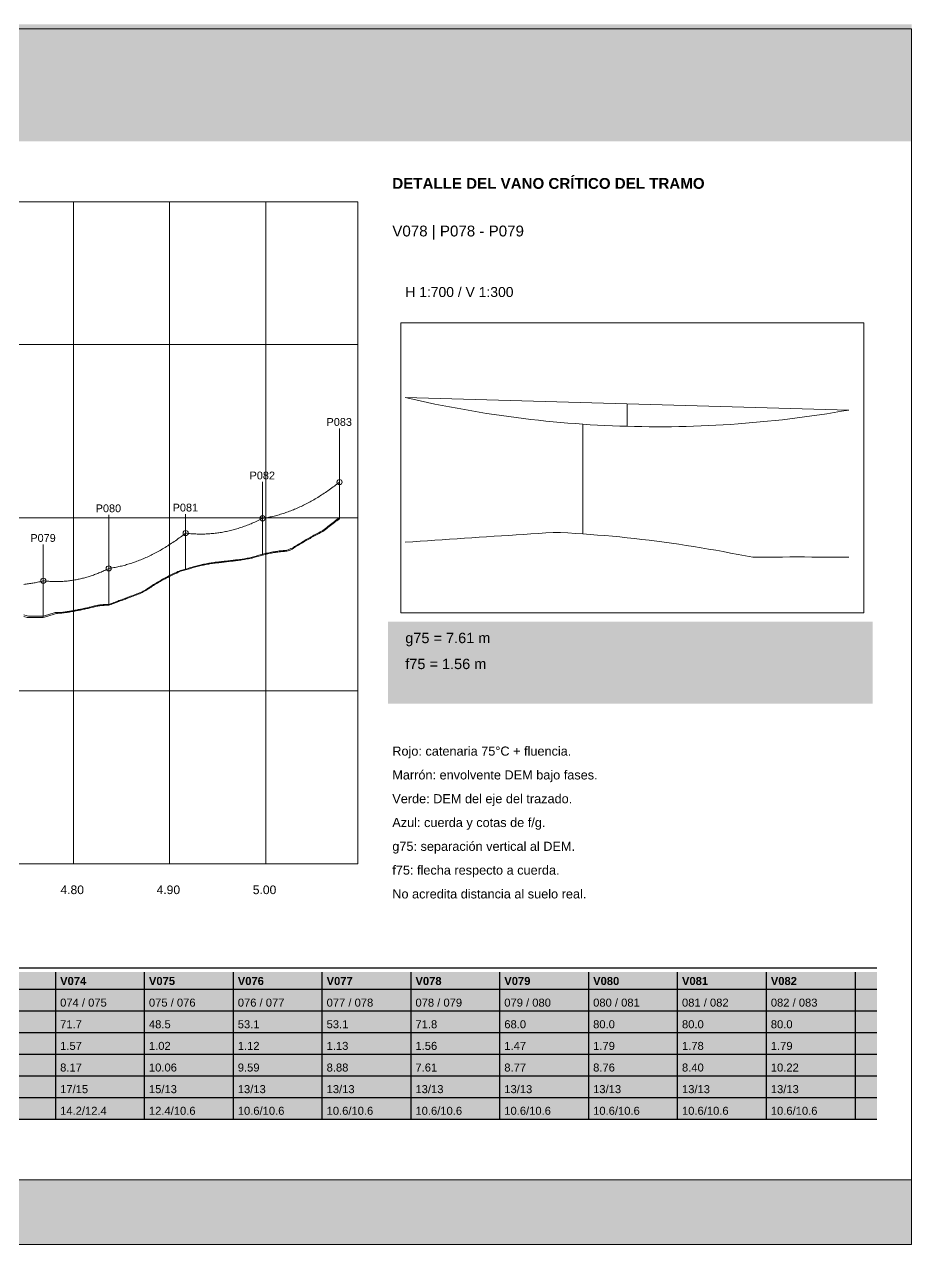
# Paper-space layout 'LP-PF-05' of a CAD drawing. Header units: metres, sheet in millimetres. Extents: x 8 to 412, y 8 to 290.
# Drawn here: x 207 to 412, y 8 to 290 of the extents above; entities that cross this region are included whole.
import ezdxf

# ---------------------------------------------------------------- set-up
doc = ezdxf.new("R2010")
doc.units = ezdxf.units.M
for name, color, linetype, lineweight, true_color in [('DETALLE', 7, 'Continuous', 13, 0x33434d), ('PERFIL_CONDUCTOR', 7, 'Continuous', 13, 0xc53643), ('PERFIL_TERRENO', 7, 'Continuous', 13, 0x976f49), ('PF_COTA', 7, 'Continuous', 0, 0x367db4), ('PF_EJE_DEM', 7, 'Continuous', 0, 0x53856e), ('PF_GRID', 7, 'Continuous', 0, 0xdee6ea), ('ROTULO', 7, 'Continuous', 13, 0x18364a)]:
    doc.layers.add(name, color=color, linetype=linetype, lineweight=lineweight, true_color=true_color)
doc.layers.add('PRESENTACION', color=7, linetype='Continuous')
doc.styles.add('Arial', font='arial.ttf')
doc.styles.add('Arial-Bold', font='arialbd.ttf')

psp = doc.layouts.new('LP-PF-05')

# ---------------------------------------------------------------- hatches: boundary and pattern name
at = {"layer": 'PRESENTACION', "true_color": 0xeef4f7}
for points in [[(8, 263), (412, 263), (412, 290), (8, 290)], [(291, 133), (403, 133), (403, 152), (291, 152)], [(8, 8), (412, 8), (412, 23), (8, 23)]]:
    psp.add_hatch(color=7, dxfattribs=at).paths.add_polyline_path(points)
at = {"layer": 'PRESENTACION', "true_color": 0xe6eef2}
psp.add_hatch(color=7, dxfattribs=at).paths.add_polyline_path([(14, 64), (404, 64), (404, 71), (14, 71)])
at = {"layer": 'PRESENTACION', "true_color": 0xfff1d8}
psp.add_hatch(color=7, dxfattribs=at).paths.add_polyline_path([(296.35, 37), (316.88, 37), (316.88, 71), (296.35, 71)])
at = {"layer": 'PRESENTACION', "true_color": 0xf6f8fa}
psp.add_hatch(color=7, dxfattribs=at).paths.add_polyline_path([(14, 37), (404, 37), (404, 64), (14, 64)])

# ---------------------------------------------------------------- linework, layer by layer
at = {"layer": 'DETALLE'}
for p, q in [((279.8, 175.74), (279.8, 184.22)), ((262.02, 167.37), (262.02, 175.85)), ((244.24, 163.95), (244.24, 172.43)), ((226.46, 155.78), (226.46, 164.26)), ((211.35, 152.93), (211.35, 161.41))]:
    psp.add_line(p, q, dxfattribs=at)
for points in [[(32, 96), (284, 96), (284, 249), (32, 249)], [(294, 154), (401, 154), (401, 221), (294, 221)]]:
    psp.add_lwpolyline(points, close=True, dxfattribs=at)
for centre in [(279.8, 184.22), (262.02, 175.85), (244.24, 172.43), (226.46, 164.26), (211.35, 161.41)]:
    psp.add_circle(centre, 0.6, dxfattribs=at)
at = {"layer": 'PERFIL_CONDUCTOR'}
for points in [[(295, 203.76), (296.71, 203.37), (298.42, 202.99), (300.13, 202.63), (301.84, 202.27), (303.54, 201.93), (305.25, 201.6), (306.96, 201.28), (308.67, 200.97), (310.38, 200.67), (312.09, 200.39), (313.8, 200.11), (315.51, 199.85), (317.21, 199.6), (318.92, 199.36), (320.63, 199.13), (322.34, 198.92), (324.05, 198.71), (325.76, 198.52), (327.47, 198.34), (329.18, 198.17), (330.88, 198.01), (332.59, 197.86), (334.3, 197.73), (336.01, 197.61), (337.72, 197.49), (339.43, 197.39), (341.14, 197.31), (342.85, 197.23), (344.56, 197.16), (346.26, 197.11), (347.97, 197.07), (349.68, 197.04), (351.39, 197.02), (353.1, 197.01), (354.81, 197.01), (356.52, 197.03), (358.23, 197.06), (359.93, 197.09), (361.64, 197.14), (363.35, 197.21), (365.06, 197.28), (366.77, 197.36), (368.48, 197.46), (370.19, 197.57), (371.9, 197.69), (373.6, 197.82), (375.31, 197.96), (377.02, 198.12), (378.73, 198.28), (380.44, 198.46), (382.15, 198.65), (383.86, 198.85), (385.57, 199.06), (387.28, 199.28), (388.98, 199.52), (390.69, 199.77), (392.4, 200.02), (394.11, 200.29), (395.82, 200.58), (397.53, 200.87)], [(262.02, 175.85), (262.32, 175.89), (262.61, 175.94), (262.91, 175.99), (263.21, 176.05), (263.5, 176.11), (263.8, 176.17), (264.1, 176.23), (264.39, 176.3), (264.69, 176.37), (264.99, 176.45), (265.28, 176.53), (265.58, 176.61), (265.87, 176.69), (266.17, 176.78), (266.47, 176.87), (266.76, 176.96), (267.06, 177.06), (267.36, 177.16), (267.65, 177.26), (267.95, 177.37), (268.24, 177.48), (268.54, 177.59), (268.84, 177.71), (269.13, 177.82), (269.43, 177.95), (269.73, 178.07), (270.02, 178.2), (270.32, 178.33), (270.62, 178.47), (270.91, 178.6), (271.21, 178.75), (271.5, 178.89), (271.8, 179.04), (272.1, 179.19), (272.39, 179.34), (272.69, 179.5), (272.99, 179.66), (273.28, 179.82), (273.58, 179.99), (273.88, 180.16), (274.17, 180.33), (274.47, 180.51), (274.76, 180.69), (275.06, 180.87), (275.36, 181.05), (275.65, 181.24), (275.95, 181.44), (276.25, 181.63), (276.54, 181.83), (276.84, 182.03), (277.13, 182.24), (277.43, 182.44), (277.73, 182.66), (278.02, 182.87), (278.32, 183.09), (278.62, 183.31), (278.91, 183.53), (279.21, 183.76), (279.51, 183.99), (279.8, 184.22)], [(244.24, 172.43), (244.54, 172.39), (244.83, 172.36), (245.13, 172.33), (245.43, 172.3), (245.72, 172.28), (246.02, 172.26), (246.32, 172.24), (246.61, 172.23), (246.91, 172.22), (247.21, 172.21), (247.5, 172.21), (247.8, 172.2), (248.09, 172.21), (248.39, 172.21), (248.69, 172.22), (248.98, 172.23), (249.28, 172.24), (249.58, 172.26), (249.87, 172.28), (250.17, 172.31), (250.46, 172.33), (250.76, 172.36), (251.06, 172.4), (251.35, 172.43), (251.65, 172.47), (251.95, 172.51), (252.24, 172.56), (252.54, 172.61), (252.84, 172.66), (253.13, 172.72), (253.43, 172.78), (253.72, 172.84), (254.02, 172.9), (254.32, 172.97), (254.61, 173.04), (254.91, 173.11), (255.21, 173.19), (255.5, 173.27), (255.8, 173.36), (256.1, 173.44), (256.39, 173.53), (256.69, 173.63), (256.98, 173.72), (257.28, 173.82), (257.58, 173.93), (257.87, 174.03), (258.17, 174.14), (258.47, 174.25), (258.76, 174.37), (259.06, 174.49), (259.35, 174.61), (259.65, 174.73), (259.95, 174.86), (260.24, 174.99), (260.54, 175.13), (260.84, 175.26), (261.13, 175.4), (261.43, 175.55), (261.73, 175.7), (262.02, 175.85)], [(226.46, 164.26), (226.76, 164.3), (227.05, 164.35), (227.35, 164.4), (227.65, 164.45), (227.94, 164.5), (228.24, 164.56), (228.54, 164.62), (228.83, 164.69), (229.13, 164.76), (229.43, 164.83), (229.72, 164.9), (230.02, 164.98), (230.31, 165.06), (230.61, 165.14), (230.91, 165.23), (231.2, 165.32), (231.5, 165.41), (231.8, 165.51), (232.09, 165.61), (232.39, 165.71), (232.69, 165.82), (232.98, 165.93), (233.28, 166.04), (233.57, 166.16), (233.87, 166.27), (234.17, 166.4), (234.46, 166.52), (234.76, 166.65), (235.06, 166.78), (235.35, 166.91), (235.65, 167.05), (235.94, 167.19), (236.24, 167.34), (236.54, 167.48), (236.83, 167.63), (237.13, 167.79), (237.43, 167.94), (237.72, 168.1), (238.02, 168.27), (238.32, 168.43), (238.61, 168.6), (238.91, 168.78), (239.2, 168.95), (239.5, 169.13), (239.8, 169.31), (240.09, 169.5), (240.39, 169.69), (240.69, 169.88), (240.98, 170.07), (241.28, 170.27), (241.58, 170.47), (241.87, 170.68), (242.17, 170.88), (242.46, 171.1), (242.76, 171.31), (243.06, 171.53), (243.35, 171.75), (243.65, 171.97), (243.95, 172.2), (244.24, 172.43)], [(211.35, 161.41), (211.61, 161.38), (211.86, 161.35), (212.11, 161.33), (212.36, 161.31), (212.61, 161.29), (212.86, 161.27), (213.12, 161.26), (213.37, 161.24), (213.62, 161.24), (213.87, 161.23), (214.12, 161.23), (214.38, 161.22), (214.63, 161.23), (214.88, 161.23), (215.13, 161.24), (215.38, 161.25), (215.63, 161.26), (215.89, 161.27), (216.14, 161.29), (216.39, 161.31), (216.64, 161.33), (216.89, 161.36), (217.15, 161.39), (217.4, 161.42), (217.65, 161.45), (217.9, 161.49), (218.15, 161.52), (218.4, 161.57), (218.66, 161.61), (218.91, 161.66), (219.16, 161.7), (219.41, 161.76), (219.66, 161.81), (219.92, 161.87), (220.17, 161.93), (220.42, 161.99), (220.67, 162.05), (220.92, 162.12), (221.17, 162.19), (221.43, 162.26), (221.68, 162.34), (221.93, 162.41), (222.18, 162.49), (222.43, 162.58), (222.69, 162.66), (222.94, 162.75), (223.19, 162.84), (223.44, 162.93), (223.69, 163.03), (223.94, 163.13), (224.2, 163.23), (224.45, 163.33), (224.7, 163.44), (224.95, 163.55), (225.2, 163.66), (225.45, 163.77), (225.71, 163.89), (225.96, 164.01), (226.21, 164.13), (226.46, 164.26)], [(206.83, 160.59), (207.1, 160.62), (207.37, 160.65), (207.63, 160.68), (207.9, 160.71), (208.16, 160.75), (208.43, 160.79), (208.7, 160.83), (208.96, 160.88), (209.23, 160.92), (209.49, 160.97), (209.76, 161.03), (210.02, 161.08), (210.29, 161.14), (210.56, 161.21), (210.82, 161.27), (211.09, 161.34), (211.35, 161.41)]]:
    psp.add_lwpolyline(points, dxfattribs=at)
at = {"layer": 'PERFIL_TERRENO'}
for points in [[(262.02, 167.55), (262.32, 167.63), (262.61, 167.7), (262.91, 167.77), (263.21, 167.83), (263.5, 167.9), (263.8, 167.96), (264.1, 168.01), (264.39, 168.07), (264.69, 168.12), (264.99, 168.17), (265.28, 168.21), (265.58, 168.26), (265.87, 168.3), (266.17, 168.33), (266.47, 168.37), (266.76, 168.4), (267.06, 168.42), (267.36, 168.45), (267.65, 168.47), (267.95, 168.59), (268.24, 168.72), (268.54, 168.85), (268.84, 168.98), (269.13, 169.13), (269.43, 169.32), (269.73, 169.5), (270.02, 169.68), (270.32, 169.86), (270.62, 170.04), (270.91, 170.22), (271.21, 170.4), (271.5, 170.57), (271.8, 170.75), (272.1, 170.92), (272.39, 171.09), (272.69, 171.26), (272.99, 171.43), (273.28, 171.59), (273.58, 171.76), (273.88, 171.92), (274.17, 172.08), (274.47, 172.24), (274.76, 172.4), (275.06, 172.56), (275.36, 172.71), (275.65, 172.87), (275.95, 173.04), (276.25, 173.28), (276.54, 173.52), (276.84, 173.75), (277.13, 173.98), (277.43, 174.22), (277.73, 174.45), (278.02, 174.68), (278.32, 174.9), (278.62, 175.13), (278.91, 175.36), (279.21, 175.58), (279.51, 175.8), (279.8, 176.02)], [(295, 170.33), (296.71, 170.45), (298.42, 170.56), (300.13, 170.67), (301.84, 170.78), (303.54, 170.9), (305.25, 171.01), (306.96, 171.12), (308.67, 171.24), (310.38, 171.35), (312.09, 171.46), (313.8, 171.57), (315.51, 171.69), (317.21, 171.8), (318.92, 171.91), (320.63, 172.02), (322.34, 172.14), (324.05, 172.25), (325.76, 172.36), (327.47, 172.48), (329.18, 172.59), (330.88, 172.55), (332.59, 172.46), (334.3, 172.36), (336.01, 172.25), (337.72, 172.13), (339.43, 171.99), (341.14, 171.85), (342.85, 171.7), (344.56, 171.54), (346.26, 171.36), (347.97, 171.18), (349.68, 170.98), (351.39, 170.78), (353.1, 170.56), (354.81, 170.34), (356.52, 170.1), (358.23, 169.85), (359.93, 169.6), (361.64, 169.33), (363.35, 169.05), (365.06, 168.76), (366.77, 168.46), (368.48, 168.15), (370.19, 167.83), (371.9, 167.5), (373.6, 167.16), (375.31, 166.87), (377.02, 166.88), (378.73, 166.9), (380.44, 166.9), (382.15, 166.91), (383.86, 166.92), (385.57, 166.92), (387.28, 166.92), (388.98, 166.91), (390.69, 166.91), (392.4, 166.9), (394.11, 166.88), (395.82, 166.87), (397.53, 166.85)], [(244.24, 164.12), (244.54, 164.2), (244.83, 164.28), (245.13, 164.37), (245.43, 164.45), (245.72, 164.53), (246.02, 164.62), (246.32, 164.71), (246.61, 164.79), (246.91, 164.87), (247.21, 164.95), (247.5, 165.02), (247.8, 165.09), (248.09, 165.16), (248.39, 165.22), (248.69, 165.29), (248.98, 165.35), (249.28, 165.4), (249.58, 165.46), (249.87, 165.51), (250.17, 165.55), (250.46, 165.6), (250.76, 165.64), (251.06, 165.68), (251.35, 165.71), (251.65, 165.75), (251.95, 165.78), (252.24, 165.81), (252.54, 165.85), (252.84, 165.88), (253.13, 165.92), (253.43, 165.95), (253.72, 165.98), (254.02, 166.02), (254.32, 166.05), (254.61, 166.09), (254.91, 166.12), (255.21, 166.15), (255.5, 166.19), (255.8, 166.22), (256.1, 166.25), (256.39, 166.29), (256.69, 166.32), (256.98, 166.36), (257.28, 166.39), (257.58, 166.44), (257.87, 166.5), (258.17, 166.55), (258.47, 166.61), (258.76, 166.66), (259.06, 166.71), (259.35, 166.76), (259.65, 166.85), (259.95, 166.95), (260.24, 167.04), (260.54, 167.14), (260.84, 167.23), (261.13, 167.31), (261.43, 167.4), (261.73, 167.48), (262.02, 167.55)], [(226.46, 155.94), (226.76, 156.04), (227.05, 156.15), (227.35, 156.26), (227.65, 156.38), (227.94, 156.49), (228.24, 156.6), (228.54, 156.71), (228.83, 156.82), (229.13, 156.93), (229.43, 157.05), (229.72, 157.16), (230.02, 157.27), (230.31, 157.38), (230.61, 157.49), (230.91, 157.61), (231.2, 157.72), (231.5, 157.83), (231.8, 157.94), (232.09, 158.05), (232.39, 158.17), (232.69, 158.28), (232.98, 158.39), (233.28, 158.5), (233.57, 158.61), (233.87, 158.72), (234.17, 158.85), (234.46, 159), (234.76, 159.15), (235.06, 159.36), (235.35, 159.56), (235.65, 159.76), (235.94, 159.95), (236.24, 160.15), (236.54, 160.34), (236.83, 160.53), (237.13, 160.71), (237.43, 160.89), (237.72, 161.07), (238.02, 161.25), (238.32, 161.42), (238.61, 161.59), (238.91, 161.76), (239.2, 161.93), (239.5, 162.09), (239.8, 162.25), (240.09, 162.4), (240.39, 162.55), (240.69, 162.7), (240.98, 162.85), (241.28, 162.99), (241.58, 163.14), (241.87, 163.27), (242.17, 163.41), (242.46, 163.54), (242.76, 163.67), (243.06, 163.79), (243.35, 163.87), (243.65, 163.95), (243.95, 164.04), (244.24, 164.12)], [(211.35, 153.23), (211.61, 153.32), (211.86, 153.4), (212.11, 153.48), (212.36, 153.56), (212.61, 153.64), (212.86, 153.72), (213.12, 153.8), (213.37, 153.87), (213.62, 153.95), (213.87, 154.02), (214.12, 154.06), (214.38, 154.07), (214.63, 154.08), (214.88, 154.09), (215.13, 154.09), (215.38, 154.09), (215.63, 154.11), (215.89, 154.14), (216.14, 154.18), (216.39, 154.22), (216.64, 154.25), (216.89, 154.29), (217.15, 154.33), (217.4, 154.37), (217.65, 154.42), (217.9, 154.46), (218.15, 154.5), (218.4, 154.55), (218.66, 154.59), (218.91, 154.64), (219.16, 154.69), (219.41, 154.74), (219.66, 154.79), (219.92, 154.84), (220.17, 154.89), (220.42, 154.94), (220.67, 155), (220.92, 155.05), (221.17, 155.11), (221.43, 155.17), (221.68, 155.22), (221.93, 155.28), (222.18, 155.34), (222.43, 155.4), (222.69, 155.47), (222.94, 155.53), (223.19, 155.59), (223.44, 155.66), (223.69, 155.72), (223.94, 155.76), (224.2, 155.8), (224.45, 155.83), (224.7, 155.86), (224.95, 155.88), (225.2, 155.9), (225.45, 155.92), (225.71, 155.94), (225.96, 155.94), (226.21, 155.95), (226.46, 155.95)], [(206.83, 153.56), (207.1, 153.48), (207.37, 153.4), (207.63, 153.32), (207.9, 153.25), (208.16, 153.25), (208.43, 153.25), (208.7, 153.26), (208.96, 153.26), (209.23, 153.26), (209.49, 153.26), (209.76, 153.26), (210.02, 153.26), (210.29, 153.26), (210.56, 153.26), (210.82, 153.25), (211.09, 153.25), (211.35, 153.24)]]:
    psp.add_lwpolyline(points, dxfattribs=at)
at = {"layer": 'PF_COTA'}
for p, q in [((295, 203.76), (397.53, 200.87)), ((346.26, 197.11), (346.26, 202.31)), ((336.01, 172.25), (336.01, 197.61)), ((279.8, 184.22), (279.8, 196.62)), ((262.02, 175.85), (262.02, 184.25)), ((226.46, 164.26), (226.46, 176.66)), ((244.24, 172.43), (244.24, 176.83)), ((211.35, 161.41), (211.35, 169.81))]:
    psp.add_line(p, q, dxfattribs=at)
at = {"layer": 'PF_EJE_DEM'}
for points in [[(262.02, 167.37), (262.32, 167.44), (262.61, 167.51), (262.91, 167.58), (263.21, 167.64), (263.5, 167.7), (263.8, 167.76), (264.1, 167.82), (264.39, 167.87), (264.69, 167.92), (264.99, 167.97), (265.28, 168.02), (265.58, 168.06), (265.87, 168.1), (266.17, 168.13), (266.47, 168.16), (266.76, 168.19), (267.06, 168.22), (267.36, 168.24), (267.65, 168.27), (267.95, 168.32), (268.24, 168.45), (268.54, 168.58), (268.84, 168.74), (269.13, 168.93), (269.43, 169.11), (269.73, 169.3), (270.02, 169.48), (270.32, 169.66), (270.62, 169.84), (270.91, 170.01), (271.21, 170.19), (271.5, 170.37), (271.8, 170.54), (272.1, 170.71), (272.39, 170.88), (272.69, 171.05), (272.99, 171.22), (273.28, 171.38), (273.58, 171.55), (273.88, 171.71), (274.17, 171.87), (274.47, 172.03), (274.76, 172.19), (275.06, 172.35), (275.36, 172.5), (275.65, 172.65), (275.95, 172.81), (276.25, 173.01), (276.54, 173.24), (276.84, 173.48), (277.13, 173.71), (277.43, 173.94), (277.73, 174.17), (278.02, 174.4), (278.32, 174.63), (278.62, 174.86), (278.91, 175.08), (279.21, 175.3), (279.51, 175.52), (279.8, 175.74)], [(244.24, 163.95), (244.54, 164.03), (244.83, 164.12), (245.13, 164.2), (245.43, 164.28), (245.72, 164.37), (246.02, 164.46), (246.32, 164.55), (246.61, 164.63), (246.91, 164.71), (247.21, 164.78), (247.5, 164.86), (247.8, 164.93), (248.09, 164.99), (248.39, 165.06), (248.69, 165.12), (248.98, 165.18), (249.28, 165.23), (249.58, 165.28), (249.87, 165.33), (250.17, 165.38), (250.46, 165.42), (250.76, 165.46), (251.06, 165.5), (251.35, 165.54), (251.65, 165.57), (251.95, 165.6), (252.24, 165.64), (252.54, 165.67), (252.84, 165.71), (253.13, 165.74), (253.43, 165.77), (253.72, 165.81), (254.02, 165.84), (254.32, 165.88), (254.61, 165.91), (254.91, 165.94), (255.21, 165.98), (255.5, 166.01), (255.8, 166.04), (256.1, 166.08), (256.39, 166.11), (256.69, 166.15), (256.98, 166.18), (257.28, 166.24), (257.58, 166.3), (257.87, 166.35), (258.17, 166.41), (258.47, 166.46), (258.76, 166.52), (259.06, 166.57), (259.35, 166.62), (259.65, 166.67), (259.95, 166.77), (260.24, 166.86), (260.54, 166.95), (260.84, 167.04), (261.13, 167.13), (261.43, 167.21), (261.73, 167.29), (262.02, 167.37)], [(226.46, 155.78), (226.76, 155.85), (227.05, 155.96), (227.35, 156.07), (227.65, 156.19), (227.94, 156.3), (228.24, 156.41), (228.54, 156.52), (228.83, 156.63), (229.13, 156.75), (229.43, 156.86), (229.72, 156.97), (230.02, 157.08), (230.31, 157.19), (230.61, 157.31), (230.91, 157.42), (231.2, 157.53), (231.5, 157.64), (231.8, 157.75), (232.09, 157.86), (232.39, 157.98), (232.69, 158.09), (232.98, 158.2), (233.28, 158.31), (233.57, 158.42), (233.87, 158.56), (234.17, 158.71), (234.46, 158.87), (234.76, 159.02), (235.06, 159.18), (235.35, 159.38), (235.65, 159.58), (235.94, 159.78), (236.24, 159.97), (236.54, 160.16), (236.83, 160.35), (237.13, 160.53), (237.43, 160.71), (237.72, 160.89), (238.02, 161.07), (238.32, 161.24), (238.61, 161.41), (238.91, 161.58), (239.2, 161.74), (239.5, 161.9), (239.8, 162.06), (240.09, 162.21), (240.39, 162.37), (240.69, 162.51), (240.98, 162.66), (241.28, 162.8), (241.58, 162.94), (241.87, 163.08), (242.17, 163.21), (242.46, 163.35), (242.76, 163.47), (243.06, 163.6), (243.35, 163.7), (243.65, 163.78), (243.95, 163.87), (244.24, 163.95)], [(211.35, 152.93), (211.61, 153.01), (211.86, 153.1), (212.11, 153.18), (212.36, 153.26), (212.61, 153.34), (212.86, 153.42), (213.12, 153.5), (213.37, 153.57), (213.62, 153.65), (213.87, 153.72), (214.12, 153.8), (214.38, 153.87), (214.63, 153.89), (214.88, 153.9), (215.13, 153.9), (215.38, 153.91), (215.63, 153.94), (215.89, 153.98), (216.14, 154.01), (216.39, 154.05), (216.64, 154.08), (216.89, 154.12), (217.15, 154.16), (217.4, 154.2), (217.65, 154.24), (217.9, 154.29), (218.15, 154.33), (218.4, 154.37), (218.66, 154.42), (218.91, 154.47), (219.16, 154.51), (219.41, 154.56), (219.66, 154.61), (219.92, 154.66), (220.17, 154.71), (220.42, 154.77), (220.67, 154.82), (220.92, 154.87), (221.17, 154.93), (221.43, 154.99), (221.68, 155.04), (221.93, 155.1), (222.18, 155.16), (222.43, 155.22), (222.69, 155.29), (222.94, 155.35), (223.19, 155.41), (223.44, 155.48), (223.69, 155.52), (223.94, 155.57), (224.2, 155.61), (224.45, 155.64), (224.7, 155.67), (224.95, 155.7), (225.2, 155.72), (225.45, 155.74), (225.71, 155.76), (225.96, 155.77), (226.21, 155.78), (226.46, 155.78)], [(206.83, 153.19), (207.1, 153.11), (207.37, 153.04), (207.63, 152.96), (207.9, 152.92), (208.16, 152.92), (208.43, 152.93), (208.7, 152.93), (208.96, 152.93), (209.23, 152.93), (209.49, 152.94), (209.76, 152.94), (210.02, 152.94), (210.29, 152.94), (210.56, 152.94), (210.82, 152.93), (211.09, 152.93), (211.35, 152.93)]]:
    psp.add_lwpolyline(points, dxfattribs=at)
at = {"layer": 'PF_GRID'}
for p, q in [((218.31, 96), (218.31, 249)), ((240.53, 96), (240.53, 249)), ((262.76, 96), (262.76, 249)), ((32, 216), (284, 216)), ((32, 176), (284, 176)), ((32, 136), (284, 136)), ((32, 96), (284, 96))]:
    psp.add_line(p, q, dxfattribs=at)
at = {"layer": 'PRESENTACION', "color": 254, "true_color": 0xdee6ea}
for p, q in [((14, 72), (404, 72)), ((214.24, 37), (214.24, 71)), ((234.76, 37), (234.76, 71)), ((255.29, 37), (255.29, 71)), ((275.82, 37), (275.82, 71)), ((296.35, 37), (296.35, 71)), ((316.88, 37), (316.88, 71)), ((337.41, 37), (337.41, 71)), ((357.94, 37), (357.94, 71)), ((378.47, 37), (378.47, 71)), ((399, 37), (399, 71)), ((14, 67), (404, 67)), ((14, 62), (404, 62)), ((14, 57), (404, 57)), ((14, 52), (404, 52)), ((14, 47), (404, 47)), ((14, 42), (404, 42)), ((14, 37), (404, 37))]:
    psp.add_line(p, q, dxfattribs=at)
at = {"layer": 'ROTULO'}
psp.add_line((8, 23), (412, 23), dxfattribs=at)
psp.add_lwpolyline([(8, 8), (412, 8), (412, 289), (8, 289)], close=True, dxfattribs=at)

# ---------------------------------------------------------------- texts
at = {"layer": 'ROTULO', "color": 159, "true_color": 0x18364a, "style": 'Arial-Bold'}
psp.add_text('DETALLE DEL VANO CRÍTICO DEL TRAMO', height=2.5, dxfattribs=at).set_placement((292, 252))
at = {"layer": 'ROTULO'}
for s, height, style, p in [('V078 | P078 - P079', 2.5, 'Arial', (292, 241)), ('H 1:700 / V 1:300', 2.3, 'Arial', (295, 227)), ('P083', 1.8, 'Arial', (276.8, 197.22)), ('P082', 1.8, 'Arial', (259.02, 184.85)), ('P080', 1.8, 'Arial', (223.46, 177.26)), ('P081', 1.8, 'Arial', (241.24, 177.43)), ('P079', 1.8, 'Arial', (208.35, 170.41)), ('g75 = 7.61 m', 2.4, 'Arial', (295, 147)), ('f75 = 1.56 m', 2.4, 'Arial', (295, 141)), ('Rojo: catenaria 75°C + fluencia.', 2.1, 'Arial', (292, 121)), ('Marrón: envolvente DEM bajo fases.', 2.1, 'Arial', (292, 115.5)), ('Verde: DEM del eje del trazado.', 2.1, 'Arial', (292, 110)), ('Azul: cuerda y cotas de f/g.', 2.1, 'Arial', (292, 104.5)), ('g75: separación vertical al DEM.', 2.1, 'Arial', (292, 99)), ('f75: flecha respecto a cuerda.', 2.1, 'Arial', (292, 93.5)), ('4.80', 2, 'Arial', (215.31, 89)), ('4.90', 2, 'Arial', (237.53, 89)), ('5.00', 2, 'Arial', (259.76, 89)), ('No acredita distancia al suelo real.', 2.1, 'Arial', (292, 88)), ('V074', 1.85, 'Arial-Bold', (215.24, 68)), ('V075', 1.85, 'Arial-Bold', (235.76, 68)), ('V076', 1.85, 'Arial-Bold', (256.29, 68)), ('V077', 1.85, 'Arial-Bold', (276.82, 68)), ('V078', 1.85, 'Arial-Bold', (297.35, 68)), ('V079', 1.85, 'Arial-Bold', (317.88, 68)), ('V080', 1.85, 'Arial-Bold', (338.41, 68)), ('V081', 1.85, 'Arial-Bold', (358.94, 68)), ('V082', 1.85, 'Arial-Bold', (379.47, 68)), ('074 / 075', 1.85, 'Arial', (215.24, 63)), ('075 / 076', 1.85, 'Arial', (235.76, 63)), ('076 / 077', 1.85, 'Arial', (256.29, 63)), ('077 / 078', 1.85, 'Arial', (276.82, 63)), ('078 / 079', 1.85, 'Arial', (297.35, 63)), ('079 / 080', 1.85, 'Arial', (317.88, 63)), ('080 / 081', 1.85, 'Arial', (338.41, 63)), ('081 / 082', 1.85, 'Arial', (358.94, 63)), ('082 / 083', 1.85, 'Arial', (379.47, 63)), ('71.7', 1.85, 'Arial', (215.24, 58)), ('48.5', 1.85, 'Arial', (235.76, 58)), ('53.1', 1.85, 'Arial', (256.29, 58)), ('53.1', 1.85, 'Arial', (276.82, 58)), ('71.8', 1.85, 'Arial', (297.35, 58)), ('68.0', 1.85, 'Arial', (317.88, 58)), ('80.0', 1.85, 'Arial', (338.41, 58)), ('80.0', 1.85, 'Arial', (358.94, 58)), ('80.0', 1.85, 'Arial', (379.47, 58)), ('1.57', 1.85, 'Arial', (215.24, 53)), ('1.02', 1.85, 'Arial', (235.76, 53)), ('1.12', 1.85, 'Arial', (256.29, 53)), ('1.13', 1.85, 'Arial', (276.82, 53)), ('1.56', 1.85, 'Arial', (297.35, 53)), ('1.47', 1.85, 'Arial', (317.88, 53)), ('1.79', 1.85, 'Arial', (338.41, 53)), ('1.78', 1.85, 'Arial', (358.94, 53)), ('1.79', 1.85, 'Arial', (379.47, 53)), ('8.17', 1.85, 'Arial', (215.24, 48)), ('10.06', 1.85, 'Arial', (235.76, 48)), ('9.59', 1.85, 'Arial', (256.29, 48)), ('8.88', 1.85, 'Arial', (276.82, 48)), ('7.61', 1.85, 'Arial', (297.35, 48)), ('8.77', 1.85, 'Arial', (317.88, 48)), ('8.76', 1.85, 'Arial', (338.41, 48)), ('8.40', 1.85, 'Arial', (358.94, 48)), ('10.22', 1.85, 'Arial', (379.47, 48)), ('17/15', 1.85, 'Arial', (215.24, 43)), ('15/13', 1.85, 'Arial', (235.76, 43)), ('13/13', 1.85, 'Arial', (256.29, 43)), ('13/13', 1.85, 'Arial', (276.82, 43)), ('13/13', 1.85, 'Arial', (297.35, 43)), ('13/13', 1.85, 'Arial', (317.88, 43)), ('13/13', 1.85, 'Arial', (338.41, 43)), ('13/13', 1.85, 'Arial', (358.94, 43)), ('13/13', 1.85, 'Arial', (379.47, 43)), ('14.2/12.4', 1.85, 'Arial', (215.24, 38)), ('12.4/10.6', 1.85, 'Arial', (235.76, 38)), ('10.6/10.6', 1.85, 'Arial', (256.29, 38)), ('10.6/10.6', 1.85, 'Arial', (276.82, 38)), ('10.6/10.6', 1.85, 'Arial', (297.35, 38)), ('10.6/10.6', 1.85, 'Arial', (317.88, 38)), ('10.6/10.6', 1.85, 'Arial', (338.41, 38)), ('10.6/10.6', 1.85, 'Arial', (358.94, 38)), ('10.6/10.6', 1.85, 'Arial', (379.47, 38))]:
    psp.add_text(s, height=height, dxfattribs=dict(at, style=style)).set_placement(p)

doc.saveas('drawing.dxf')
